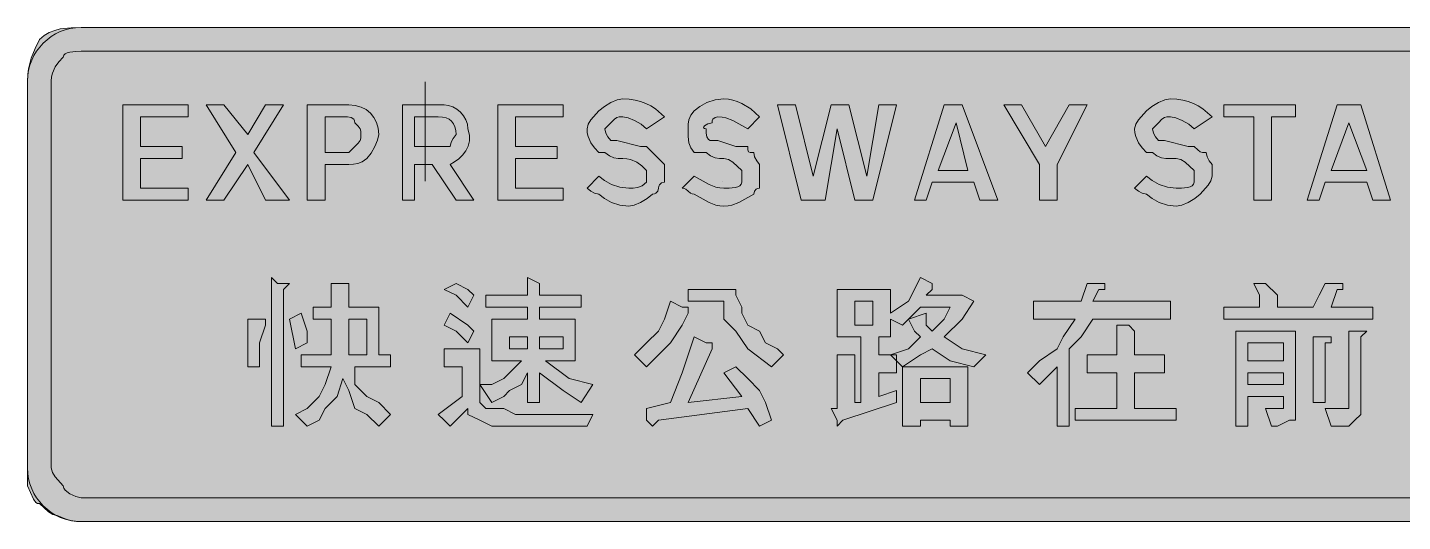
# Model space of a CAD drawing. Header units: metres. Extents: x 8 to 559, y 87 to 186.
# Drawn here: x 8.2 to 285.5, y 86.6 to 186.2 of the extents above; entities that cross this region are included whole.
import ezdxf

# ---------------------------------------------------------------- set-up
doc = ezdxf.new("R2010")
doc.units = ezdxf.units.M
for name, color, linetype, true_color in [('FILL_BLUE_0000FF', 7, 'Continuous', 0x0000ff), ('FILL_WHITE_FFFFFF', 7, 'Continuous', 0xffffff), ('STROKE_BLUE_0000FF', 7, 'Continuous', 0x0000ff), ('STROKE_WHITE_FFFFFF', 7, 'Continuous', 0xffffff)]:
    doc.layers.add(name, color=color, linetype=linetype, true_color=true_color)

msp = doc.modelspace()

# ---------------------------------------------------------------- hatches: boundary and pattern name
at = {"layer": 'FILL_BLUE_0000FF', "true_color": 0x0000ff}
h = msp.add_hatch(color=7, dxfattribs=at)
h.dxf.hatch_style = 1
h.paths.add_polyline_path([(549.15, 181.42), (550.05, 181.29), (550.95, 180.93), (551.85, 180.24), (552.73, 179.32), (553.5, 178.29), (554.04, 177.03), (554.2, 176.29), (554.25, 175.44), (554.25, 97.44), (554.04, 96.54), (553.5, 95.64), (551.85, 93.84), (550.05, 92.19), (549.15, 91.65), (548.25, 91.44), (19.05, 91.44), (17.98, 91.65), (16.8, 92.19), (15.84, 92.96), (15.56, 93.39), (15.45, 93.84), (13.8, 95.64), (13.26, 96.54), (13.05, 97.44), (13.05, 175.44), (13.1, 176.29), (13.26, 177.03), (13.8, 178.29), (14.57, 179.32), (15.45, 180.24), (15.56, 180.64), (15.84, 180.93), (16.27, 181.15), (16.8, 181.29), (17.98, 181.42), (19.05, 181.44), (548.25, 181.44), (549.15, 181.42)])
at = {"layer": 'FILL_WHITE_FFFFFF', "true_color": 0xffffff}
h = msp.add_hatch(color=7, dxfattribs=at)
h.dxf.hatch_style = 1
h.paths.add_polyline_path([(549.36, 186.18), (550.44, 186.02), (551.47, 185.76), (552.47, 185.4), (553.41, 184.94), (554.3, 184.4), (555.9, 183.09), (557.21, 181.49), (557.75, 180.6), (558.21, 179.66), (558.57, 178.66), (558.83, 177.63), (558.99, 176.55), (559.05, 175.44), (559.05, 97.44), (558.99, 96.49), (558.83, 95.47), (558.54, 94.42), (558.15, 93.39), (557.64, 92.41), (557.03, 91.53), (556.29, 90.8), (555.45, 90.24), (554.89, 89.4), (554.16, 88.66), (553.28, 88.05), (552.3, 87.54), (551.27, 87.15), (550.22, 86.86), (549.2, 86.7), (548.25, 86.64), (19.05, 86.64), (18.13, 86.66), (17.1, 86.79), (15.84, 87.15), (14.25, 87.84), (13.35, 88.05), (12.45, 88.59), (10.65, 90.24), (10.25, 90.3), (9.94, 90.46), (9.45, 91.14), (8.25, 93.84), (8.25, 97.44), (8.25, 175.44), (8.3, 176.74), (8.46, 177.93), (9, 180.09), (9.77, 182.02), (10.65, 183.84), (11.6, 184.63), (12.64, 185.23), (13.73, 185.65), (14.85, 185.94), (17.06, 186.2), (19.05, 186.24), (548.25, 186.24), (549.36, 186.18)])
h = msp.add_hatch(color=7, dxfattribs=at)
h.dxf.hatch_style = 1
h.paths.add_polyline_path([(27.45, 170.64), (40.65, 170.64), (40.65, 168.24), (31.05, 168.24), (31.05, 162.24), (39.45, 162.24), (39.45, 159.84), (31.05, 159.84), (31.05, 153.84), (40.65, 153.84), (40.65, 151.44), (27.45, 151.44), (27.45, 170.64)])
h = msp.add_hatch(color=7, dxfattribs=at)
h.dxf.hatch_style = 1
h.paths.add_polyline_path([(61.05, 151.44), (56.25, 151.44), (52.65, 158.64), (47.85, 151.44), (44.25, 151.44), (50.25, 161.04), (44.25, 170.64), (47.85, 170.64), (52.65, 164.64), (56.25, 170.64), (59.85, 170.64), (53.85, 161.04), (61.05, 151.44)])
h = msp.add_hatch(color=7, dxfattribs=at)
h.dxf.hatch_style = 1
h.paths.add_polyline_path([(75.51, 170.21), (76.53, 169.69), (77.4, 168.99), (78.1, 168.12), (78.62, 167.1), (78.94, 165.93), (79.05, 164.64), (78.84, 163.55), (78.3, 162.24), (77.53, 160.93), (76.65, 159.84), (75.75, 159.15), (74.85, 158.79), (73.95, 158.66), (73.05, 158.64), (68.25, 158.64), (68.25, 151.44), (64.65, 151.44), (64.65, 170.64), (73.05, 170.64), (74.34, 170.53), (75.51, 170.21)])
h.paths.add_polyline_path([(71.85, 161.04), (73.05, 161.04), (74.25, 162.24), (74.94, 162.95), (75.3, 163.44), (75.43, 163.93), (75.45, 164.64), (75.43, 165.35), (75.3, 165.84), (74.94, 166.33), (74.25, 167.04), (74.2, 167.44), (74.04, 167.73), (73.5, 168.09), (72.73, 168.22), (71.85, 168.24), (68.25, 168.24), (68.25, 161.04), (71.85, 161.04)], flags=16)
h = msp.add_hatch(color=7, dxfattribs=at)
h.dxf.hatch_style = 1
h.paths.add_polyline_path([(92.25, 170.64), (93.15, 170.53), (94.01, 170.23), (94.82, 169.75), (95.55, 169.14), (96.16, 168.41), (96.64, 167.6), (96.94, 166.74), (97.05, 165.84), (97.34, 164.55), (97.33, 163.36), (97.07, 162.3), (96.6, 161.34), (95.96, 160.5), (95.19, 159.76), (94.34, 159.15), (93.45, 158.64), (98.25, 151.44), (94.65, 151.44), (89.85, 158.64), (86.25, 158.64), (86.25, 151.44), (83.85, 151.44), (83.85, 170.64), (92.25, 170.64)])
h.paths.add_polyline_path([(93.45, 162.24), (93.64, 163.12), (94.05, 163.89), (94.65, 164.64), (94.59, 165.48), (94.43, 166.21), (94.14, 166.83), (93.75, 167.34), (93.24, 167.73), (92.63, 168.01), (91.89, 168.18), (91.05, 168.24), (86.25, 168.24), (86.25, 162.24), (91.05, 162.24), (93.45, 162.24)], flags=16)
h = msp.add_hatch(color=7, dxfattribs=at)
h.dxf.hatch_style = 1
h.paths.add_polyline_path([(103.05, 170.64), (116.25, 170.64), (116.25, 168.24), (106.65, 168.24), (106.65, 162.24), (115.05, 162.24), (115.05, 159.84), (106.65, 159.84), (106.65, 153.84), (116.25, 153.84), (116.25, 151.44), (103.05, 151.44), (103.05, 170.64)])
h = msp.add_hatch(color=7, dxfattribs=at)
h.dxf.hatch_style = 1
h.paths.add_polyline_path([(131.96, 166.72), (130.65, 167.49), (129.34, 168.03), (128.25, 168.24), (127.54, 168.22), (127.05, 168.09), (126.56, 167.73), (125.85, 167.04), (124.65, 165.84), (124.84, 164.96), (125.25, 164.19), (125.85, 163.44), (127.05, 163.44), (131.85, 162.24), (133.05, 162.24), (134.25, 161.04), (136.65, 158.64), (136.65, 157.44), (136.65, 156.24), (136.65, 155.04), (136.05, 154.89), (135.64, 154.53), (135.5, 154.24), (135.45, 153.84), (135.3, 153.24), (134.94, 152.83), (134.65, 152.69), (134.25, 152.64), (133.16, 151.76), (131.85, 150.99), (130.54, 150.45), (129.45, 150.24), (127.67, 150.45), (126, 150.99), (124.56, 151.76), (123.45, 152.64), (122.57, 152.83), (121.8, 153.24), (121.05, 153.84), (123.45, 156.24), (124.56, 155.36), (126, 154.59), (127.67, 154.05), (129.45, 153.84), (130.35, 153.86), (131.25, 153.99), (132.15, 154.35), (133.05, 155.04), (133.05, 157.44), (132.13, 158.32), (131.1, 159.09), (129.84, 159.63), (129.1, 159.79), (128.25, 159.84), (127.35, 159.86), (126.45, 159.99), (125.55, 160.35), (124.65, 161.04), (123.45, 161.04), (122.57, 161.96), (121.8, 162.99), (121.26, 164.25), (121.1, 164.99), (121.05, 165.84), (121.26, 166.74), (121.8, 167.64), (123.45, 169.44), (124.54, 170.32), (125.85, 171.09), (127.16, 171.63), (128.25, 171.84), (129.55, 171.78), (130.74, 171.61), (131.86, 171.33), (132.9, 170.94), (133.89, 170.43), (134.83, 169.81), (136.65, 168.24), (133.05, 165.84), (131.96, 166.72)])
h = msp.add_hatch(color=7, dxfattribs=at)
h.dxf.hatch_style = 1
h.paths.add_polyline_path([(150.45, 167.49), (149.06, 168.03), (148.3, 168.19), (147.45, 168.24), (146.85, 168.09), (146.44, 167.73), (146.3, 167.44), (146.25, 167.04), (145.39, 166.85), (144.75, 166.44), (144.59, 166.22), (144.56, 166.03), (144.71, 165.89), (145.05, 165.84), (145.07, 164.96), (145.2, 164.19), (145.56, 163.65), (145.85, 163.49), (146.25, 163.44), (147.45, 163.44), (151.05, 162.24), (153.45, 162.24), (153.47, 161.55), (153.6, 161.19), (153.96, 161.06), (154.65, 161.04), (154.84, 160.16), (155.25, 159.39), (155.85, 158.64), (155.85, 157.44), (155.85, 156.24), (155.85, 155.04), (155.85, 153.84), (155.45, 153.79), (155.16, 153.65), (154.8, 153.24), (154.65, 152.64), (151.65, 150.99), (150.26, 150.45), (149.5, 150.29), (148.65, 150.24), (147.8, 150.29), (147.04, 150.45), (145.65, 150.99), (142.65, 152.64), (142.25, 152.69), (141.94, 152.83), (141.45, 153.24), (140.96, 153.65), (140.65, 153.79), (140.25, 153.84), (142.65, 156.24), (145.65, 154.59), (147.04, 154.05), (147.8, 153.89), (148.65, 153.84), (149.72, 153.86), (150.9, 153.99), (151.43, 154.13), (151.86, 154.35), (152.14, 154.64), (152.25, 155.04), (152.25, 157.44), (150.45, 159.09), (149.55, 159.63), (148.65, 159.84), (147.75, 159.86), (146.85, 159.99), (145.95, 160.35), (145.05, 161.04), (142.65, 161.04), (141.96, 161.96), (141.6, 162.99), (141.47, 164.25), (141.45, 165.84), (141.47, 166.74), (141.6, 167.64), (141.96, 168.54), (142.65, 169.44), (143.76, 170.32), (145.2, 171.09), (146.87, 171.63), (148.65, 171.84), (149.55, 171.78), (150.45, 171.61), (151.35, 171.33), (152.25, 170.94), (154.05, 169.81), (155.85, 168.24), (153.45, 165.84), (150.45, 167.49)])
h = msp.add_hatch(color=7, dxfattribs=at)
h.dxf.hatch_style = 1
h.paths.add_polyline_path([(159.45, 170.64), (163.05, 170.64), (166.65, 156.24), (170.25, 170.64), (173.85, 170.64), (177.45, 156.24), (179.85, 170.64), (183.45, 170.64), (178.65, 151.44), (175.05, 151.44), (171.45, 165.84), (169.05, 151.44), (167.85, 151.44), (164.25, 151.44), (159.45, 170.64)])
h = msp.add_hatch(color=7, dxfattribs=at)
h.dxf.hatch_style = 1
h.paths.add_polyline_path([(203.85, 151.44), (200.25, 151.44), (199.05, 155.04), (190.65, 155.04), (189.45, 151.44), (187.05, 151.44), (193.05, 170.64), (196.65, 170.64), (203.85, 151.44)])
h.paths.add_polyline_path([(191.85, 157.44), (197.85, 157.44), (195.45, 167.04), (191.85, 157.44)], flags=16)
h = msp.add_hatch(color=7, dxfattribs=at)
h.dxf.hatch_style = 1
h.paths.add_polyline_path([(208.65, 170.64), (213.45, 162.24), (218.25, 170.64), (221.85, 170.64), (215.85, 158.64), (215.85, 151.44), (212.25, 151.44), (212.25, 158.64), (205.05, 170.64), (208.65, 170.64)])
h = msp.add_hatch(color=7, dxfattribs=at)
h.dxf.hatch_style = 1
h.paths.add_polyline_path([(242.36, 166.72), (241.05, 167.49), (239.74, 168.03), (238.65, 168.24), (237.94, 168.22), (237.45, 168.09), (236.96, 167.73), (236.25, 167.04), (235.05, 165.84), (235.24, 164.96), (235.65, 164.19), (236.25, 163.44), (237.45, 163.44), (242.25, 162.24), (243.45, 162.24), (244.16, 161.55), (244.65, 161.19), (245.14, 161.06), (245.85, 161.04), (246.04, 160.16), (246.45, 159.39), (247.05, 158.64), (247.05, 156.24), (246.84, 155.34), (246.3, 154.44), (244.65, 152.64), (243.56, 151.76), (242.25, 150.99), (240.94, 150.45), (239.85, 150.24), (238.07, 150.45), (236.4, 150.99), (234.96, 151.76), (233.85, 152.64), (232.97, 152.83), (232.2, 153.24), (231.45, 153.84), (233.85, 156.24), (234.96, 155.36), (236.4, 154.59), (238.07, 154.05), (239.85, 153.84), (240.92, 153.86), (242.1, 153.99), (242.63, 154.13), (243.06, 154.35), (243.34, 154.64), (243.45, 155.04), (243.45, 157.44), (241.65, 159.09), (240.75, 159.63), (239.85, 159.84), (238.65, 159.84), (237.75, 159.86), (236.85, 159.99), (235.95, 160.35), (235.05, 161.04), (233.85, 161.04), (232.97, 161.96), (232.2, 162.99), (231.66, 164.25), (231.5, 164.99), (231.45, 165.84), (231.66, 166.74), (232.2, 167.64), (233.85, 169.44), (234.94, 170.32), (236.25, 171.09), (237.56, 171.63), (238.65, 171.84), (239.95, 171.78), (241.14, 171.61), (242.26, 171.33), (243.3, 170.94), (244.29, 170.43), (245.23, 169.81), (247.05, 168.24), (243.45, 165.84), (242.36, 166.72)])
h = msp.add_hatch(color=7, dxfattribs=at)
h.dxf.hatch_style = 1
h.paths.add_polyline_path([(263.85, 168.24), (259.05, 168.24), (259.05, 151.44), (255.45, 151.44), (255.45, 168.24), (249.45, 168.24), (249.45, 170.64), (263.85, 170.64), (263.85, 168.24)])
h = msp.add_hatch(color=7, dxfattribs=at)
h.dxf.hatch_style = 1
h.paths.add_polyline_path([(283.05, 151.44), (279.45, 151.44), (278.25, 155.04), (269.85, 155.04), (268.65, 151.44), (266.25, 151.44), (272.25, 170.64), (277.05, 170.64), (283.05, 151.44)])
h.paths.add_polyline_path([(271.05, 157.44), (278.25, 157.44), (274.65, 167.04), (271.05, 157.44)], flags=16)
h = msp.add_hatch(color=7, dxfattribs=at)
h.dxf.hatch_style = 1
h.paths.add_polyline_path([(57.45, 135.84), (58.65, 134.64), (59.85, 134.64), (61.05, 134.64), (59.85, 133.44), (59.85, 105.84), (57.45, 105.84), (57.45, 135.84)])
h = msp.add_hatch(color=7, dxfattribs=at)
h.dxf.hatch_style = 1
h.paths.add_polyline_path([(111.45, 129.84), (111.45, 127.44), (118.65, 127.44), (118.65, 119.04), (112.65, 119.04), (117.45, 115.44), (122.25, 114.24), (119.85, 110.64), (116.25, 113.04), (111.45, 116.64), (111.45, 110.64), (109.05, 110.64), (109.05, 116.64), (107.85, 114.24), (105.45, 113.04), (104.25, 111.84), (101.85, 110.64), (99.45, 114.24), (101.85, 114.24), (104.25, 115.44), (106.65, 117.84), (107.85, 119.04), (101.85, 119.04), (101.85, 127.44), (109.05, 127.44), (109.05, 129.84), (100.65, 129.84), (100.65, 132.24), (109.05, 132.24), (109.05, 135.84), (111.45, 134.64), (111.45, 132.24), (119.85, 132.24), (119.85, 129.84), (111.45, 129.84)])
h.paths.add_polyline_path([(105.45, 123.84), (105.45, 121.44), (109.05, 121.44), (109.05, 123.84), (105.45, 123.84)], flags=16)
h.paths.add_polyline_path([(116.25, 123.84), (111.45, 123.84), (111.45, 121.44), (116.25, 121.44), (116.25, 123.84)], flags=16)
h = msp.add_hatch(color=7, dxfattribs=at)
h.dxf.hatch_style = 1
h.paths.add_polyline_path([(179.85, 111.84), (183.45, 113.04), (183.45, 110.64), (172.65, 107.04), (171.45, 105.84), (171.45, 107.04), (170.25, 109.44), (171.45, 109.44), (171.45, 120.24), (173.85, 120.24), (175.05, 120.24), (175.05, 119.04), (175.05, 110.64), (176.25, 110.64), (176.25, 123.84), (171.45, 123.84), (171.45, 133.44), (182.25, 133.44), (182.25, 128.64), (185.85, 131.04), (188.25, 135.84), (190.65, 134.64), (190.65, 133.44), (189.45, 132.24), (196.65, 132.24), (199.05, 131.04), (196.65, 127.44), (193.05, 123.84), (196.65, 121.44), (201.45, 120.24), (199.05, 117.84), (194.25, 119.04), (190.65, 121.44), (188.25, 120.24), (184.65, 117.84), (183.45, 119.04), (183.45, 116.64), (179.85, 116.64), (179.85, 111.84)])
h.paths.add_polyline_path([(183.45, 120.24), (182.25, 120.24), (183.45, 119.04), (183.45, 120.24)], flags=16)
h.paths.add_polyline_path([(185.85, 121.44), (188.25, 123.84), (187.05, 125.04), (185.85, 127.44), (184.65, 126.24), (182.25, 127.44), (182.25, 123.84), (179.85, 123.84), (179.85, 120.24), (182.25, 120.24), (185.85, 121.44)], flags=16)
h.paths.add_polyline_path([(189.45, 128.64), (189.45, 126.24), (190.65, 125.04), (193.05, 127.44), (194.25, 129.84), (188.25, 129.84), (185.85, 127.44), (189.45, 128.64)], flags=16)
h.paths.add_polyline_path([(178.65, 131.04), (175.05, 131.04), (175.05, 126.24), (178.65, 126.24), (178.65, 131.04)], flags=16)
h = msp.add_hatch(color=7, dxfattribs=at)
h.dxf.hatch_style = 1
h.paths.add_polyline_path([(69.45, 134.64), (71.85, 134.64), (73.05, 134.64), (73.05, 133.44), (73.05, 129.84), (79.05, 129.84), (79.05, 120.24), (81.45, 120.24), (81.45, 117.84), (74.25, 117.84), (74.25, 114.24), (76.65, 111.84), (79.05, 110.64), (81.45, 108.24), (79.05, 105.84), (76.65, 108.24), (74.25, 109.44), (73.05, 113.04), (71.85, 115.44), (70.65, 111.84), (68.25, 109.44), (67.05, 107.04), (64.65, 105.84), (62.25, 108.24), (64.65, 109.44), (67.05, 111.84), (68.25, 114.24), (69.45, 117.84), (63.45, 117.84), (63.45, 120.24), (69.45, 120.24), (69.45, 127.44), (65.85, 127.44), (65.85, 129.84), (69.45, 129.84), (69.45, 134.64)])
h.paths.add_polyline_path([(73.05, 127.44), (73.05, 120.24), (76.65, 120.24), (76.65, 127.44), (73.05, 127.44)], flags=16)
h = msp.add_hatch(color=7, dxfattribs=at)
h.dxf.hatch_style = 1
h.paths.add_polyline_path([(97.05, 133.44), (98.25, 132.24), (97.05, 129.84), (94.65, 132.24), (92.25, 133.44), (94.65, 134.64), (97.05, 133.44)])
h = msp.add_hatch(color=7, dxfattribs=at)
h.dxf.hatch_style = 1
h.paths.add_polyline_path([(151.05, 133.44), (151.05, 132.24), (152.25, 129.84), (152.25, 128.64), (153.45, 126.24), (155.85, 125.04), (157.05, 122.64), (159.45, 121.44), (160.65, 120.24), (158.25, 117.84), (153.45, 121.44), (151.05, 125.04), (148.65, 127.44), (148.65, 131.04), (141.45, 131.04), (141.45, 133.44), (151.05, 133.44)])
h = msp.add_hatch(color=7, dxfattribs=at)
h.dxf.hatch_style = 1
h.paths.add_polyline_path([(211.05, 131.04), (220.65, 131.04), (221.85, 134.64), (224.25, 134.64), (225.45, 134.64), (225.45, 133.44), (224.25, 133.44), (223.05, 131.04), (238.65, 131.04), (238.65, 127.44), (223.05, 127.44), (220.65, 123.84), (218.25, 121.44), (218.25, 105.84), (215.85, 105.84), (215.85, 117.84), (212.25, 114.24), (209.85, 116.64), (212.25, 119.04), (215.85, 121.44), (217.05, 123.84), (219.45, 127.44), (211.05, 127.44), (211.05, 131.04)])
h = msp.add_hatch(color=7, dxfattribs=at)
h.dxf.hatch_style = 1
h.paths.add_polyline_path([(256.65, 132.24), (255.45, 134.64), (257.85, 134.64), (260.25, 132.24), (260.25, 129.84), (267.45, 129.84), (268.65, 132.24), (269.85, 134.64), (272.25, 134.64), (273.45, 134.64), (273.45, 133.44), (272.25, 133.44), (271.05, 129.84), (279.45, 129.84), (279.45, 127.44), (249.45, 127.44), (249.45, 129.84), (256.65, 129.84), (256.65, 132.24)])
h = msp.add_hatch(color=7, dxfattribs=at)
h.dxf.hatch_style = 1
h.paths.add_polyline_path([(141.45, 129.84), (141.45, 128.64), (140.25, 126.24), (137.85, 122.64), (135.45, 120.24), (133.05, 117.84), (130.65, 120.24), (133.05, 122.64), (135.45, 125.04), (136.65, 127.44), (137.85, 131.04), (140.25, 129.84), (141.45, 129.84)])
h = msp.add_hatch(color=7, dxfattribs=at)
h.dxf.hatch_style = 1
h.paths.add_polyline_path([(61.05, 127.44), (63.45, 128.64), (64.65, 125.04), (64.65, 122.64), (62.25, 121.44), (61.05, 127.44)])
h = msp.add_hatch(color=7, dxfattribs=at)
h.dxf.hatch_style = 1
h.paths.add_polyline_path([(97.05, 126.24), (98.25, 125.04), (97.05, 122.64), (94.65, 125.04), (92.25, 126.24), (93.45, 128.64), (97.05, 126.24)])
h = msp.add_hatch(color=7, dxfattribs=at)
h.dxf.hatch_style = 1
h.paths.add_polyline_path([(52.65, 122.64), (52.65, 127.44), (55.05, 127.44), (56.25, 127.44), (56.25, 126.24), (55.05, 122.64), (55.05, 117.84), (52.65, 117.84), (52.65, 122.64)])
h = msp.add_hatch(color=7, dxfattribs=at)
h.dxf.hatch_style = 1
h.paths.add_polyline_path([(221.85, 120.24), (227.85, 120.24), (227.85, 126.24), (230.25, 126.24), (231.45, 125.04), (231.45, 120.24), (237.45, 120.24), (237.45, 116.64), (231.45, 116.64), (231.45, 109.44), (239.85, 109.44), (239.85, 107.04), (219.45, 107.04), (219.45, 109.44), (227.85, 109.44), (227.85, 116.64), (221.85, 116.64), (221.85, 120.24)])
h = msp.add_hatch(color=7, dxfattribs=at)
h.dxf.hatch_style = 1
h.paths.add_polyline_path([(263.85, 109.44), (263.85, 107.04), (262.65, 107.04), (260.25, 105.84), (259.05, 105.84), (257.85, 109.44), (259.05, 109.44), (260.25, 109.44), (261.45, 109.44), (261.45, 110.64), (261.45, 111.84), (254.25, 111.84), (254.25, 105.84), (251.85, 105.84), (251.85, 125.04), (263.85, 125.04), (263.85, 110.64), (263.85, 109.44)])
h.paths.add_polyline_path([(254.25, 116.64), (254.25, 114.24), (261.45, 114.24), (261.45, 116.64), (254.25, 116.64)], flags=16)
h.paths.add_polyline_path([(261.45, 122.64), (254.25, 122.64), (254.25, 119.04), (261.45, 119.04), (261.45, 122.64)], flags=16)
h = msp.add_hatch(color=7, dxfattribs=at)
h.dxf.hatch_style = 1
h.paths.add_polyline_path([(277.05, 125.04), (278.25, 125.04), (277.05, 123.84), (277.05, 110.64), (277.05, 108.24), (275.85, 107.04), (274.65, 105.84), (273.45, 105.84), (271.05, 105.84), (269.85, 109.44), (272.25, 109.44), (273.45, 109.44), (274.65, 109.44), (274.65, 110.64), (274.65, 125.04), (277.05, 125.04)])
h = msp.add_hatch(color=7, dxfattribs=at)
h.dxf.hatch_style = 1
h.paths.add_polyline_path([(146.25, 122.64), (146.25, 121.44), (141.45, 110.64), (152.25, 111.84), (148.65, 116.64), (151.05, 117.84), (153.45, 115.44), (155.85, 113.04), (157.05, 110.64), (158.25, 107.04), (155.85, 105.84), (153.45, 109.44), (135.45, 107.04), (134.25, 105.84), (133.05, 107.04), (133.05, 109.44), (137.85, 110.64), (140.25, 116.64), (142.65, 123.84), (145.05, 122.64), (146.25, 122.64)])
h = msp.add_hatch(color=7, dxfattribs=at)
h.dxf.hatch_style = 1
h.paths.add_polyline_path([(269.85, 123.84), (271.05, 123.84), (271.05, 122.64), (269.85, 122.64), (269.85, 110.64), (267.45, 110.64), (267.45, 123.84), (269.85, 123.84)])
h = msp.add_hatch(color=7, dxfattribs=at)
h.dxf.hatch_style = 1
h.paths.add_polyline_path([(99.45, 121.44), (99.45, 111.84), (99.45, 110.64), (100.65, 109.44), (101.85, 109.44), (104.25, 109.44), (106.65, 108.24), (122.25, 108.24), (121.05, 105.84), (104.25, 105.84), (101.85, 105.84), (99.45, 107.04), (97.05, 108.24), (97.05, 109.44), (94.65, 107.04), (93.45, 105.84), (92.25, 107.04), (91.05, 108.24), (95.85, 111.84), (95.85, 117.84), (92.25, 117.84), (92.25, 121.44), (99.45, 121.44)])
h = msp.add_hatch(color=7, dxfattribs=at)
h.dxf.hatch_style = 1
h.paths.add_polyline_path([(197.85, 117.84), (197.85, 105.84), (194.25, 105.84), (194.25, 107.04), (188.25, 107.04), (188.25, 105.84), (184.65, 105.84), (184.65, 117.84), (197.85, 117.84)])
h.paths.add_polyline_path([(194.25, 115.44), (188.25, 115.44), (188.25, 110.64), (194.25, 110.64), (194.25, 115.44)], flags=16)

# ---------------------------------------------------------------- linework, layer by layer
at = {"layer": 'FILL_BLUE_0000FF', "lineweight": 0, "true_color": 0x0000ff}
msp.add_lwpolyline([(548.25, 91.44), (19.05, 91.44), (17.98, 91.65), (16.8, 92.19), (15.84, 92.96), (15.56, 93.39), (15.45, 93.84), (13.8, 95.64), (13.26, 96.54), (13.05, 97.44), (13.05, 175.44), (13.1, 176.29), (13.26, 177.03), (13.8, 178.29), (14.57, 179.32), (15.45, 180.24), (15.56, 180.64), (15.84, 180.93), (16.27, 181.15), (16.8, 181.29), (17.98, 181.42), (19.05, 181.44), (548.25, 181.44)], dxfattribs=at)
at = {"layer": 'FILL_WHITE_FFFFFF', "lineweight": 0, "true_color": 0xffffff}
msp.add_lwpolyline([(548.25, 86.64), (19.05, 86.64), (18.13, 86.66), (17.1, 86.79), (15.84, 87.15), (14.25, 87.84), (13.35, 88.05), (12.45, 88.59), (10.65, 90.24), (10.25, 90.3), (9.94, 90.46), (9.45, 91.14), (8.25, 93.84), (8.25, 97.44), (8.25, 175.44), (8.3, 176.74), (8.46, 177.93), (9, 180.09), (9.77, 182.02), (10.65, 183.84), (11.6, 184.63), (12.64, 185.23), (13.73, 185.65), (14.85, 185.94), (17.06, 186.2), (19.05, 186.24), (548.25, 186.24)], dxfattribs=at)
for points in [[(27.45, 170.64), (40.65, 170.64), (40.65, 168.24), (31.05, 168.24), (31.05, 162.24), (39.45, 162.24), (39.45, 159.84), (31.05, 159.84), (31.05, 153.84), (40.65, 153.84), (40.65, 151.44), (27.45, 151.44)], [(61.05, 151.44), (56.25, 151.44), (52.65, 158.64), (47.85, 151.44), (44.25, 151.44), (50.25, 161.04), (44.25, 170.64), (47.85, 170.64), (52.65, 164.64), (56.25, 170.64), (59.85, 170.64), (53.85, 161.04)], [(75.51, 170.21), (76.53, 169.69), (77.4, 168.99), (78.1, 168.12), (78.62, 167.1), (78.94, 165.93), (79.05, 164.64), (78.84, 163.55), (78.3, 162.24), (77.53, 160.93), (76.65, 159.84), (75.75, 159.15), (74.85, 158.79), (73.95, 158.66), (73.05, 158.64), (68.25, 158.64), (68.25, 151.44), (64.65, 151.44), (64.65, 170.64), (73.05, 170.64), (74.34, 170.53)], [(92.25, 170.64), (93.15, 170.53), (94.01, 170.23), (94.82, 169.75), (95.55, 169.14), (96.16, 168.41), (96.64, 167.6), (96.94, 166.74), (97.05, 165.84), (97.34, 164.55), (97.33, 163.36), (97.07, 162.3), (96.6, 161.34), (95.96, 160.5), (95.19, 159.76), (94.34, 159.15), (93.45, 158.64), (98.25, 151.44), (94.65, 151.44), (89.85, 158.64), (86.25, 158.64), (86.25, 151.44), (83.85, 151.44), (83.85, 170.64)], [(103.05, 170.64), (116.25, 170.64), (116.25, 168.24), (106.65, 168.24), (106.65, 162.24), (115.05, 162.24), (115.05, 159.84), (106.65, 159.84), (106.65, 153.84), (116.25, 153.84), (116.25, 151.44), (103.05, 151.44)], [(131.96, 166.72), (130.65, 167.49), (129.34, 168.03), (128.25, 168.24), (127.54, 168.22), (127.05, 168.09), (126.56, 167.73), (125.85, 167.04), (124.65, 165.84), (124.84, 164.96), (125.25, 164.19), (125.85, 163.44), (127.05, 163.44), (131.85, 162.24), (133.05, 162.24), (134.25, 161.04), (136.65, 158.64), (136.65, 157.44), (136.65, 156.24), (136.65, 155.04), (136.05, 154.89), (135.64, 154.53), (135.5, 154.24), (135.45, 153.84), (135.3, 153.24), (134.94, 152.83), (134.65, 152.69), (134.25, 152.64), (133.16, 151.76), (131.85, 150.99), (130.54, 150.45), (129.45, 150.24), (127.67, 150.45), (126, 150.99), (124.56, 151.76), (123.45, 152.64), (122.57, 152.83), (121.8, 153.24), (121.05, 153.84), (123.45, 156.24), (124.56, 155.36), (126, 154.59), (127.67, 154.05), (129.45, 153.84), (130.35, 153.86), (131.25, 153.99), (132.15, 154.35), (133.05, 155.04), (133.05, 157.44), (132.13, 158.32), (131.1, 159.09), (129.84, 159.63), (129.1, 159.79), (128.25, 159.84), (127.35, 159.86), (126.45, 159.99), (125.55, 160.35), (124.65, 161.04), (123.45, 161.04), (122.57, 161.96), (121.8, 162.99), (121.26, 164.25), (121.1, 164.99), (121.05, 165.84), (121.26, 166.74), (121.8, 167.64), (123.45, 169.44), (124.54, 170.32), (125.85, 171.09), (127.16, 171.63), (128.25, 171.84), (129.55, 171.78), (130.74, 171.61), (131.86, 171.33), (132.9, 170.94), (133.89, 170.43), (134.83, 169.81), (136.65, 168.24), (133.05, 165.84)], [(150.45, 167.49), (149.06, 168.03), (148.3, 168.19), (147.45, 168.24), (146.85, 168.09), (146.44, 167.73), (146.3, 167.44), (146.25, 167.04), (145.39, 166.85), (144.75, 166.44), (144.59, 166.22), (144.56, 166.03), (144.71, 165.89), (145.05, 165.84), (145.07, 164.96), (145.2, 164.19), (145.56, 163.65), (145.85, 163.49), (146.25, 163.44), (147.45, 163.44), (151.05, 162.24), (153.45, 162.24), (153.47, 161.55), (153.6, 161.19), (153.96, 161.06), (154.65, 161.04), (154.84, 160.16), (155.25, 159.39), (155.85, 158.64), (155.85, 157.44), (155.85, 156.24), (155.85, 155.04), (155.85, 153.84), (155.45, 153.79), (155.16, 153.65), (154.8, 153.24), (154.65, 152.64), (151.65, 150.99), (150.26, 150.45), (149.5, 150.29), (148.65, 150.24), (147.8, 150.29), (147.04, 150.45), (145.65, 150.99), (142.65, 152.64), (142.25, 152.69), (141.94, 152.83), (141.45, 153.24), (140.96, 153.65), (140.65, 153.79), (140.25, 153.84), (142.65, 156.24), (145.65, 154.59), (147.04, 154.05), (147.8, 153.89), (148.65, 153.84), (149.72, 153.86), (150.9, 153.99), (151.43, 154.13), (151.86, 154.35), (152.14, 154.64), (152.25, 155.04), (152.25, 157.44), (150.45, 159.09), (149.55, 159.63), (148.65, 159.84), (147.75, 159.86), (146.85, 159.99), (145.95, 160.35), (145.05, 161.04), (142.65, 161.04), (141.96, 161.96), (141.6, 162.99), (141.47, 164.25), (141.45, 165.84), (141.47, 166.74), (141.6, 167.64), (141.96, 168.54), (142.65, 169.44), (143.76, 170.32), (145.2, 171.09), (146.87, 171.63), (148.65, 171.84), (149.55, 171.78), (150.45, 171.61), (151.35, 171.33), (152.25, 170.94), (154.05, 169.81), (155.85, 168.24), (153.45, 165.84)], [(159.45, 170.64), (163.05, 170.64), (166.65, 156.24), (170.25, 170.64), (173.85, 170.64), (177.45, 156.24), (179.85, 170.64), (183.45, 170.64), (178.65, 151.44), (175.05, 151.44), (171.45, 165.84), (169.05, 151.44), (167.85, 151.44), (164.25, 151.44)], [(203.85, 151.44), (200.25, 151.44), (199.05, 155.04), (190.65, 155.04), (189.45, 151.44), (187.05, 151.44), (193.05, 170.64), (196.65, 170.64)], [(208.65, 170.64), (213.45, 162.24), (218.25, 170.64), (221.85, 170.64), (215.85, 158.64), (215.85, 151.44), (212.25, 151.44), (212.25, 158.64), (205.05, 170.64)], [(242.36, 166.72), (241.05, 167.49), (239.74, 168.03), (238.65, 168.24), (237.94, 168.22), (237.45, 168.09), (236.96, 167.73), (236.25, 167.04), (235.05, 165.84), (235.24, 164.96), (235.65, 164.19), (236.25, 163.44), (237.45, 163.44), (242.25, 162.24), (243.45, 162.24), (244.16, 161.55), (244.65, 161.19), (245.14, 161.06), (245.85, 161.04), (246.04, 160.16), (246.45, 159.39), (247.05, 158.64), (247.05, 156.24), (246.84, 155.34), (246.3, 154.44), (244.65, 152.64), (243.56, 151.76), (242.25, 150.99), (240.94, 150.45), (239.85, 150.24), (238.07, 150.45), (236.4, 150.99), (234.96, 151.76), (233.85, 152.64), (232.97, 152.83), (232.2, 153.24), (231.45, 153.84), (233.85, 156.24), (234.96, 155.36), (236.4, 154.59), (238.07, 154.05), (239.85, 153.84), (240.92, 153.86), (242.1, 153.99), (242.63, 154.13), (243.06, 154.35), (243.34, 154.64), (243.45, 155.04), (243.45, 157.44), (241.65, 159.09), (240.75, 159.63), (239.85, 159.84), (238.65, 159.84), (237.75, 159.86), (236.85, 159.99), (235.95, 160.35), (235.05, 161.04), (233.85, 161.04), (232.97, 161.96), (232.2, 162.99), (231.66, 164.25), (231.5, 164.99), (231.45, 165.84), (231.66, 166.74), (232.2, 167.64), (233.85, 169.44), (234.94, 170.32), (236.25, 171.09), (237.56, 171.63), (238.65, 171.84), (239.95, 171.78), (241.14, 171.61), (242.26, 171.33), (243.3, 170.94), (244.29, 170.43), (245.23, 169.81), (247.05, 168.24), (243.45, 165.84)], [(263.85, 168.24), (259.05, 168.24), (259.05, 151.44), (255.45, 151.44), (255.45, 168.24), (249.45, 168.24), (249.45, 170.64), (263.85, 170.64)], [(283.05, 151.44), (279.45, 151.44), (278.25, 155.04), (269.85, 155.04), (268.65, 151.44), (266.25, 151.44), (272.25, 170.64), (277.05, 170.64)], [(71.85, 161.04), (73.05, 161.04), (74.25, 162.24), (74.94, 162.95), (75.3, 163.44), (75.43, 163.93), (75.45, 164.64), (75.43, 165.35), (75.3, 165.84), (74.94, 166.33), (74.25, 167.04), (74.2, 167.44), (74.04, 167.73), (73.5, 168.09), (72.73, 168.22), (71.85, 168.24), (68.25, 168.24), (68.25, 161.04)], [(93.45, 162.24), (93.64, 163.12), (94.05, 163.89), (94.65, 164.64), (94.59, 165.48), (94.43, 166.21), (94.14, 166.83), (93.75, 167.34), (93.24, 167.73), (92.63, 168.01), (91.89, 168.18), (91.05, 168.24), (86.25, 168.24), (86.25, 162.24), (91.05, 162.24)], [(191.85, 157.44), (197.85, 157.44), (195.45, 167.04)], [(271.05, 157.44), (278.25, 157.44), (274.65, 167.04)], [(57.45, 135.84), (58.65, 134.64), (59.85, 134.64), (61.05, 134.64), (59.85, 133.44), (59.85, 105.84), (57.45, 105.84)], [(111.45, 129.84), (111.45, 127.44), (118.65, 127.44), (118.65, 119.04), (112.65, 119.04), (117.45, 115.44), (122.25, 114.24), (119.85, 110.64), (116.25, 113.04), (111.45, 116.64), (111.45, 110.64), (109.05, 110.64), (109.05, 116.64), (107.85, 114.24), (105.45, 113.04), (104.25, 111.84), (101.85, 110.64), (99.45, 114.24), (101.85, 114.24), (104.25, 115.44), (106.65, 117.84), (107.85, 119.04), (101.85, 119.04), (101.85, 127.44), (109.05, 127.44), (109.05, 129.84), (100.65, 129.84), (100.65, 132.24), (109.05, 132.24), (109.05, 135.84), (111.45, 134.64), (111.45, 132.24), (119.85, 132.24), (119.85, 129.84)], [(179.85, 111.84), (183.45, 113.04), (183.45, 110.64), (172.65, 107.04), (171.45, 105.84), (171.45, 107.04), (170.25, 109.44), (171.45, 109.44), (171.45, 120.24), (173.85, 120.24), (175.05, 120.24), (175.05, 119.04), (175.05, 110.64), (176.25, 110.64), (176.25, 123.84), (171.45, 123.84), (171.45, 133.44), (182.25, 133.44), (182.25, 128.64), (185.85, 131.04), (188.25, 135.84), (190.65, 134.64), (190.65, 133.44), (189.45, 132.24), (196.65, 132.24), (199.05, 131.04), (196.65, 127.44), (193.05, 123.84), (196.65, 121.44), (201.45, 120.24), (199.05, 117.84), (194.25, 119.04), (190.65, 121.44), (188.25, 120.24), (184.65, 117.84), (183.45, 119.04), (183.45, 116.64), (179.85, 116.64)], [(69.45, 134.64), (71.85, 134.64), (73.05, 134.64), (73.05, 133.44), (73.05, 129.84), (79.05, 129.84), (79.05, 120.24), (81.45, 120.24), (81.45, 117.84), (74.25, 117.84), (74.25, 114.24), (76.65, 111.84), (79.05, 110.64), (81.45, 108.24), (79.05, 105.84), (76.65, 108.24), (74.25, 109.44), (73.05, 113.04), (71.85, 115.44), (70.65, 111.84), (68.25, 109.44), (67.05, 107.04), (64.65, 105.84), (62.25, 108.24), (64.65, 109.44), (67.05, 111.84), (68.25, 114.24), (69.45, 117.84), (63.45, 117.84), (63.45, 120.24), (69.45, 120.24), (69.45, 127.44), (65.85, 127.44), (65.85, 129.84), (69.45, 129.84)], [(97.05, 133.44), (98.25, 132.24), (97.05, 129.84), (94.65, 132.24), (92.25, 133.44), (94.65, 134.64)], [(151.05, 133.44), (151.05, 132.24), (152.25, 129.84), (152.25, 128.64), (153.45, 126.24), (155.85, 125.04), (157.05, 122.64), (159.45, 121.44), (160.65, 120.24), (158.25, 117.84), (153.45, 121.44), (151.05, 125.04), (148.65, 127.44), (148.65, 131.04), (141.45, 131.04), (141.45, 133.44)], [(211.05, 131.04), (220.65, 131.04), (221.85, 134.64), (224.25, 134.64), (225.45, 134.64), (225.45, 133.44), (224.25, 133.44), (223.05, 131.04), (238.65, 131.04), (238.65, 127.44), (223.05, 127.44), (220.65, 123.84), (218.25, 121.44), (218.25, 105.84), (215.85, 105.84), (215.85, 117.84), (212.25, 114.24), (209.85, 116.64), (212.25, 119.04), (215.85, 121.44), (217.05, 123.84), (219.45, 127.44), (211.05, 127.44)], [(256.65, 132.24), (255.45, 134.64), (257.85, 134.64), (260.25, 132.24), (260.25, 129.84), (267.45, 129.84), (268.65, 132.24), (269.85, 134.64), (272.25, 134.64), (273.45, 134.64), (273.45, 133.44), (272.25, 133.44), (271.05, 129.84), (279.45, 129.84), (279.45, 127.44), (249.45, 127.44), (249.45, 129.84), (256.65, 129.84)], [(141.45, 129.84), (141.45, 128.64), (140.25, 126.24), (137.85, 122.64), (135.45, 120.24), (133.05, 117.84), (130.65, 120.24), (133.05, 122.64), (135.45, 125.04), (136.65, 127.44), (137.85, 131.04), (140.25, 129.84)], [(178.65, 131.04), (175.05, 131.04), (175.05, 126.24), (178.65, 126.24)], [(61.05, 127.44), (63.45, 128.64), (64.65, 125.04), (64.65, 122.64), (62.25, 121.44)], [(97.05, 126.24), (98.25, 125.04), (97.05, 122.64), (94.65, 125.04), (92.25, 126.24), (93.45, 128.64)], [(189.45, 128.64), (189.45, 126.24), (190.65, 125.04), (193.05, 127.44), (194.25, 129.84), (188.25, 129.84), (185.85, 127.44)], [(52.65, 122.64), (52.65, 127.44), (55.05, 127.44), (56.25, 127.44), (56.25, 126.24), (55.05, 122.64), (55.05, 117.84), (52.65, 117.84)], [(73.05, 127.44), (73.05, 120.24), (76.65, 120.24), (76.65, 127.44)], [(185.85, 121.44), (188.25, 123.84), (187.05, 125.04), (185.85, 127.44), (184.65, 126.24), (182.25, 127.44), (182.25, 123.84), (179.85, 123.84), (179.85, 120.24), (182.25, 120.24)], [(221.85, 120.24), (227.85, 120.24), (227.85, 126.24), (230.25, 126.24), (231.45, 125.04), (231.45, 120.24), (237.45, 120.24), (237.45, 116.64), (231.45, 116.64), (231.45, 109.44), (239.85, 109.44), (239.85, 107.04), (219.45, 107.04), (219.45, 109.44), (227.85, 109.44), (227.85, 116.64), (221.85, 116.64)], [(263.85, 109.44), (263.85, 107.04), (262.65, 107.04), (260.25, 105.84), (259.05, 105.84), (257.85, 109.44), (259.05, 109.44), (260.25, 109.44), (261.45, 109.44), (261.45, 110.64), (261.45, 111.84), (254.25, 111.84), (254.25, 105.84), (251.85, 105.84), (251.85, 125.04), (263.85, 125.04), (263.85, 110.64)], [(277.05, 125.04), (278.25, 125.04), (277.05, 123.84), (277.05, 110.64), (277.05, 108.24), (275.85, 107.04), (274.65, 105.84), (273.45, 105.84), (271.05, 105.84), (269.85, 109.44), (272.25, 109.44), (273.45, 109.44), (274.65, 109.44), (274.65, 110.64), (274.65, 125.04)], [(105.45, 123.84), (105.45, 121.44), (109.05, 121.44), (109.05, 123.84)], [(116.25, 123.84), (111.45, 123.84), (111.45, 121.44), (116.25, 121.44)], [(146.25, 122.64), (146.25, 121.44), (141.45, 110.64), (152.25, 111.84), (148.65, 116.64), (151.05, 117.84), (153.45, 115.44), (155.85, 113.04), (157.05, 110.64), (158.25, 107.04), (155.85, 105.84), (153.45, 109.44), (135.45, 107.04), (134.25, 105.84), (133.05, 107.04), (133.05, 109.44), (137.85, 110.64), (140.25, 116.64), (142.65, 123.84), (145.05, 122.64)], [(261.45, 122.64), (254.25, 122.64), (254.25, 119.04), (261.45, 119.04)], [(269.85, 123.84), (271.05, 123.84), (271.05, 122.64), (269.85, 122.64), (269.85, 110.64), (267.45, 110.64), (267.45, 123.84)], [(99.45, 121.44), (99.45, 111.84), (99.45, 110.64), (100.65, 109.44), (101.85, 109.44), (104.25, 109.44), (106.65, 108.24), (122.25, 108.24), (121.05, 105.84), (104.25, 105.84), (101.85, 105.84), (99.45, 107.04), (97.05, 108.24), (97.05, 109.44), (94.65, 107.04), (93.45, 105.84), (92.25, 107.04), (91.05, 108.24), (95.85, 111.84), (95.85, 117.84), (92.25, 117.84), (92.25, 121.44)], [(183.45, 120.24), (182.25, 120.24), (183.45, 119.04)], [(197.85, 117.84), (197.85, 105.84), (194.25, 105.84), (194.25, 107.04), (188.25, 107.04), (188.25, 105.84), (184.65, 105.84), (184.65, 117.84)], [(254.25, 116.64), (254.25, 114.24), (261.45, 114.24), (261.45, 116.64)], [(194.25, 115.44), (188.25, 115.44), (188.25, 110.64), (194.25, 110.64)]]:
    msp.add_lwpolyline(points, close=True, dxfattribs=at)
at = {"layer": 'STROKE_BLUE_0000FF', "lineweight": 0, "true_color": 0x0000ff}
for points in [[(548.25, 86.64), (19.05, 86.64), (17.94, 86.7), (16.86, 86.86), (15.83, 87.12), (14.83, 87.48), (13.89, 87.94), (13, 88.48), (11.4, 89.79), (10.09, 91.39), (9.55, 92.28), (9.09, 93.22), (8.73, 94.22), (8.47, 95.25), (8.31, 96.33), (8.25, 97.44), (8.25, 175.44), (8.31, 176.55), (8.47, 177.63), (8.73, 178.66), (9.09, 179.66), (9.55, 180.6), (10.09, 181.49), (11.4, 183.09), (13, 184.4), (13.89, 184.94), (14.83, 185.4), (15.83, 185.76), (16.86, 186.02), (17.94, 186.18), (19.05, 186.24)], [(19.05, 186.24), (548.25, 186.24)]]:
    msp.add_lwpolyline(points, dxfattribs=at)
at = {"layer": 'STROKE_WHITE_FFFFFF', "lineweight": 0, "true_color": 0xffffff}
for points in [[(88.45, 155.28), (88.45, 175.28)], [(128.45, 155.28), (128.45, 155.28)], [(148.45, 155.28), (148.45, 155.28)], [(238.45, 155.28), (238.45, 155.28)]]:
    msp.add_lwpolyline(points, dxfattribs=at)

doc.saveas('drawing.dxf')
